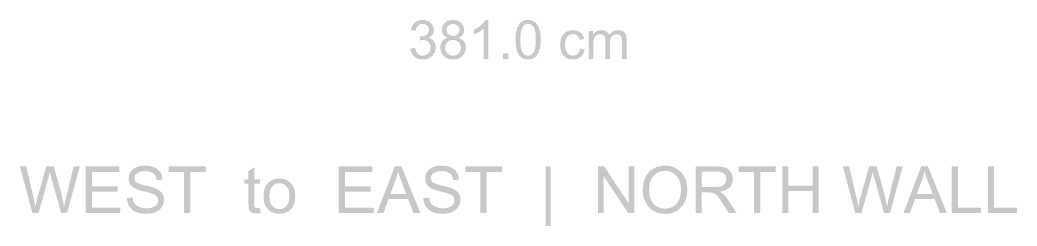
# Model space of a CAD drawing. Header units: inches. Extents: x 0 to 700, y 0 to 895.
# Drawn here: x 366.1 to 423.9, y 302.9 to 314.8 of the extents above; entities that cross this region are included whole.
import ezdxf

# ---------------------------------------------------------------- set-up
doc = ezdxf.new("R2010")
doc.units = ezdxf.units.IN
doc.header["$MEASUREMENT"] = 0
doc.layers.add('A-ANNO-TEXT', color=7, linetype='Continuous', lineweight=13)
doc.layers.add('A-DIMS-MET', color=7, linetype='Continuous', lineweight=13)

msp = doc.modelspace()

# ---------------------------------------------------------------- hatches: boundary and pattern name
at = {"layer": 'A-ANNO-TEXT'}
h = msp.add_hatch(color=7, dxfattribs=at)
h.paths.add_polyline_path([(369.566, 306.35), (368.822, 303.65), (368.48, 303.65), (367.89, 305.777), (367.869, 305.854), (367.853, 305.921), (367.84, 305.979), (367.831, 306.026), (367.824, 306.026), (367.749, 305.705), (367.174, 303.65), (366.813, 303.65), (366.093, 306.35), (366.458, 306.35), (366.874, 304.578), (366.894, 304.494), (366.911, 304.416), (366.927, 304.343), (366.941, 304.276), (366.954, 304.215), (366.964, 304.16), (366.972, 304.11), (366.979, 304.066), (366.98, 304.051), (366.982, 304.04), (366.982, 304.032), (366.982, 304.028), (366.99, 304.028), (367.008, 304.112), (367.025, 304.19), (367.041, 304.262), (367.056, 304.328), (367.07, 304.387), (367.083, 304.441), (367.095, 304.488), (367.106, 304.529), (367.62, 306.35), (368.054, 306.35), (368.437, 304.985), (368.504, 304.735), (368.561, 304.492), (368.608, 304.256), (368.646, 304.028), (368.653, 304.028), (368.663, 304.085), (368.675, 304.146), (368.689, 304.213), (368.704, 304.284), (368.721, 304.36), (368.74, 304.44), (368.76, 304.525), (368.782, 304.615), (369.207, 306.35), (369.566, 306.35)])
h.paths.add_polyline_path([(371.922, 303.65), (369.905, 303.65), (369.905, 306.35), (371.859, 306.35), (371.859, 306.03), (370.263, 306.03), (370.263, 305.204), (371.756, 305.204), (371.756, 304.884), (370.263, 304.884), (370.263, 303.97), (371.922, 303.97), (371.922, 303.65)])
h.paths.add_polyline_path([(374.016, 305.558), (374.008, 305.621), (373.996, 305.679), (373.98, 305.733), (373.959, 305.784), (373.933, 305.83), (373.903, 305.873), (373.869, 305.911), (373.83, 305.946), (373.787, 305.976), (373.739, 306.003), (373.687, 306.025), (373.631, 306.043), (373.57, 306.057), (373.504, 306.067), (373.435, 306.074), (373.36, 306.076), (373.293, 306.074), (373.229, 306.069), (373.168, 306.061), (373.11, 306.05), (373.055, 306.035), (373.004, 306.018), (372.956, 305.997), (372.911, 305.972), (372.87, 305.945), (372.835, 305.915), (372.806, 305.882), (372.781, 305.846), (372.762, 305.807), (372.749, 305.765), (372.741, 305.72), (372.738, 305.672), (372.74, 305.63), (372.746, 305.59), (372.757, 305.554), (372.771, 305.52), (372.79, 305.488), (372.813, 305.46), (372.84, 305.434), (372.871, 305.412), (372.909, 305.39), (372.953, 305.369), (373.006, 305.348), (373.066, 305.326), (373.134, 305.305), (373.209, 305.284), (373.292, 305.262), (373.383, 305.241), (373.542, 305.204), (373.687, 305.167), (373.816, 305.129), (373.93, 305.09), (374.032, 305.046), (374.126, 304.991), (374.213, 304.926), (374.292, 304.85), (374.328, 304.807), (374.358, 304.761), (374.384, 304.712), (374.406, 304.659), (374.422, 304.603), (374.434, 304.543), (374.441, 304.479), (374.443, 304.412), (374.439, 304.327), (374.426, 304.246), (374.404, 304.168), (374.374, 304.094), (374.335, 304.023), (374.287, 303.957), (374.231, 303.894), (374.166, 303.834), (374.094, 303.78), (374.017, 303.733), (373.935, 303.694), (373.847, 303.662), (373.754, 303.636), (373.656, 303.618), (373.552, 303.608), (373.443, 303.604), (373.305, 303.608), (373.177, 303.62), (373.057, 303.64), (372.946, 303.667), (372.844, 303.703), (372.751, 303.747), (372.667, 303.799), (372.591, 303.858), (372.525, 303.924), (372.467, 303.995), (372.417, 304.07), (372.375, 304.15), (372.342, 304.235), (372.317, 304.324), (372.3, 304.419), (372.292, 304.517), (372.631, 304.547), (372.64, 304.469), (372.656, 304.396), (372.678, 304.329), (372.706, 304.267), (372.74, 304.21), (372.781, 304.16), (372.828, 304.114), (372.882, 304.075), (372.94, 304.04), (373.001, 304.01), (373.065, 303.984), (373.132, 303.963), (373.201, 303.947), (373.274, 303.936), (373.35, 303.929), (373.429, 303.926), (373.502, 303.928), (373.571, 303.934), (373.638, 303.944), (373.7, 303.957), (373.759, 303.974), (373.814, 303.996), (373.866, 304.021), (373.914, 304.05), (373.957, 304.082), (373.995, 304.117), (374.027, 304.155), (374.053, 304.195), (374.073, 304.238), (374.087, 304.284), (374.096, 304.333), (374.099, 304.385), (374.096, 304.438), (374.087, 304.488), (374.072, 304.534), (374.051, 304.576), (374.023, 304.614), (373.99, 304.649), (373.951, 304.68), (373.906, 304.707), (373.853, 304.732), (373.792, 304.758), (373.724, 304.783), (373.647, 304.808), (373.561, 304.833), (373.468, 304.858), (373.366, 304.882), (373.256, 304.907), (373.146, 304.933), (373.044, 304.961), (372.95, 304.992), (372.864, 305.026), (372.786, 305.061), (372.716, 305.1), (372.654, 305.141), (372.6, 305.184), (372.553, 305.231), (372.512, 305.28), (372.477, 305.333), (372.449, 305.39), (372.427, 305.449), (372.412, 305.512), (372.402, 305.579), (372.399, 305.648), (372.403, 305.728), (372.415, 305.803), (372.435, 305.876), (372.463, 305.944), (372.498, 306.01), (372.542, 306.071), (372.594, 306.13), (372.653, 306.184), (372.72, 306.234), (372.792, 306.277), (372.87, 306.313), (372.953, 306.343), (373.043, 306.366), (373.138, 306.383), (373.239, 306.393), (373.346, 306.396), (373.455, 306.393), (373.559, 306.383), (373.658, 306.366), (373.751, 306.343), (373.839, 306.314), (373.921, 306.277), (373.997, 306.235), (374.069, 306.185), (374.133, 306.13), (374.189, 306.069), (374.238, 306.002), (374.278, 305.93), (374.31, 305.852), (374.334, 305.769), (374.35, 305.68), (374.359, 305.586), (374.016, 305.558)])
h.paths.add_polyline_path([(376.86, 306.03), (375.966, 306.03), (375.966, 303.65), (375.607, 303.65), (375.607, 306.03), (374.721, 306.03), (374.721, 306.35), (376.86, 306.35), (376.86, 306.03)])
h.paths.add_polyline_path([(380.053, 303.654), (379.983, 303.641), (379.917, 303.632), (379.858, 303.626), (379.805, 303.624), (379.752, 303.625), (379.703, 303.629), (379.658, 303.635), (379.617, 303.643), (379.579, 303.654), (379.545, 303.667), (379.515, 303.683), (379.488, 303.701), (379.443, 303.741), (379.408, 303.787), (379.382, 303.839), (379.366, 303.895), (379.357, 303.96), (379.35, 304.036), (379.346, 304.124), (379.344, 304.223), (379.344, 305.348), (379.103, 305.348), (379.103, 305.604), (379.344, 305.604), (379.344, 306.09), (379.676, 306.291), (379.676, 305.604), (380.007, 305.604), (380.007, 305.348), (379.676, 305.348), (379.676, 304.204), (379.678, 304.136), (379.683, 304.078), (379.693, 304.032), (379.706, 303.995), (379.727, 303.968), (379.76, 303.949), (379.804, 303.937), (379.86, 303.934), (379.896, 303.935), (379.933, 303.937), (379.97, 303.942), (380.007, 303.948), (380.053, 303.654)])
h.paths.add_polyline_path([(381.134, 305.648), (381.231, 305.644), (381.324, 305.632), (381.412, 305.612), (381.497, 305.584), (381.577, 305.548), (381.652, 305.503), (381.724, 305.451), (381.791, 305.39), (381.852, 305.323), (381.905, 305.248), (381.95, 305.167), (381.986, 305.078), (382.015, 304.983), (382.035, 304.881), (382.048, 304.773), (382.052, 304.657), (382.047, 304.519), (382.034, 304.39), (382.012, 304.273), (381.981, 304.165), (381.942, 304.069), (381.893, 303.983), (381.836, 303.907), (381.77, 303.842), (381.698, 303.787), (381.624, 303.738), (381.548, 303.697), (381.47, 303.664), (381.39, 303.637), (381.307, 303.619), (381.222, 303.608), (381.134, 303.604), (381.043, 303.608), (380.955, 303.619), (380.87, 303.638), (380.789, 303.665), (380.71, 303.7), (380.634, 303.742), (380.561, 303.791), (380.492, 303.849), (380.428, 303.915), (380.372, 303.989), (380.326, 304.073), (380.287, 304.166), (380.257, 304.267), (380.236, 304.378), (380.223, 304.498), (380.219, 304.626), (380.223, 304.751), (380.236, 304.868), (380.256, 304.976), (380.285, 305.076), (380.322, 305.168), (380.367, 305.252), (380.421, 305.328), (380.482, 305.395), (380.55, 305.454), (380.622, 305.506), (380.698, 305.549), (380.777, 305.585), (380.861, 305.613), (380.948, 305.632), (381.039, 305.644), (381.134, 305.648)])
h.paths.add_polyline_path([(381.134, 303.877), (381.203, 303.88), (381.268, 303.89), (381.328, 303.906), (381.384, 303.929), (381.436, 303.959), (381.483, 303.995), (381.526, 304.037), (381.565, 304.086), (381.6, 304.141), (381.63, 304.2), (381.655, 304.263), (381.676, 304.33), (381.692, 304.401), (381.704, 304.476), (381.71, 304.555), (381.713, 304.639), (381.71, 304.728), (381.702, 304.811), (381.689, 304.889), (381.671, 304.96), (381.648, 305.027), (381.619, 305.087), (381.585, 305.142), (381.546, 305.192), (381.503, 305.235), (381.458, 305.273), (381.41, 305.305), (381.36, 305.331), (381.307, 305.351), (381.252, 305.366), (381.194, 305.375), (381.134, 305.378), (381.073, 305.375), (381.014, 305.366), (380.958, 305.351), (380.905, 305.33), (380.854, 305.304), (380.807, 305.271), (380.762, 305.233), (380.72, 305.189), (380.682, 305.139), (380.649, 305.083), (380.621, 305.021), (380.598, 304.954), (380.581, 304.881), (380.568, 304.801), (380.56, 304.717), (380.558, 304.626), (380.561, 304.536), (380.568, 304.452), (380.581, 304.373), (380.599, 304.3), (380.622, 304.233), (380.651, 304.171), (380.684, 304.115), (380.723, 304.065), (380.765, 304.021), (380.81, 303.983), (380.858, 303.95), (380.908, 303.924), (380.961, 303.903), (381.016, 303.888), (381.074, 303.879), (381.134, 303.877)])
h.paths.add_polyline_path([(386.595, 303.65), (384.578, 303.65), (384.578, 306.35), (386.533, 306.35), (386.533, 306.03), (384.936, 306.03), (384.936, 305.204), (386.429, 305.204), (386.429, 304.884), (384.936, 304.884), (384.936, 303.97), (386.595, 303.97), (386.595, 303.65)])
h.paths.add_polyline_path([(389.315, 303.65), (388.912, 303.65), (388.595, 304.471), (387.468, 304.471), (387.17, 303.65), (386.792, 303.65), (387.829, 306.35), (388.214, 306.35), (389.315, 303.65)])
h.paths.add_polyline_path([(388.487, 304.755), (388.446, 304.862), (388.408, 304.962), (388.373, 305.057), (388.339, 305.146), (388.308, 305.229), (388.279, 305.306), (388.252, 305.377), (388.227, 305.442), (388.205, 305.502), (388.185, 305.555), (388.168, 305.602), (388.152, 305.644), (388.139, 305.679), (388.128, 305.709), (388.119, 305.733), (388.113, 305.751), (388.091, 305.815), (388.068, 305.889), (388.044, 305.974), (388.019, 306.068), (388.01, 306.068), (387.982, 305.934), (387.949, 305.806), (387.913, 305.682), (387.872, 305.564), (387.569, 304.755), (388.487, 304.755)])
h.paths.add_polyline_path([(391.205, 305.558), (391.197, 305.621), (391.185, 305.679), (391.169, 305.733), (391.148, 305.784), (391.122, 305.83), (391.092, 305.873), (391.058, 305.911), (391.019, 305.946), (390.976, 305.976), (390.928, 306.003), (390.876, 306.025), (390.82, 306.043), (390.759, 306.057), (390.693, 306.067), (390.624, 306.074), (390.549, 306.076), (390.482, 306.074), (390.418, 306.069), (390.357, 306.061), (390.299, 306.05), (390.244, 306.035), (390.193, 306.018), (390.145, 305.997), (390.1, 305.972), (390.059, 305.945), (390.024, 305.915), (389.995, 305.882), (389.97, 305.846), (389.951, 305.807), (389.938, 305.765), (389.93, 305.72), (389.927, 305.672), (389.929, 305.63), (389.935, 305.59), (389.946, 305.554), (389.96, 305.52), (389.979, 305.488), (390.002, 305.46), (390.029, 305.434), (390.06, 305.412), (390.098, 305.39), (390.142, 305.369), (390.195, 305.348), (390.255, 305.326), (390.323, 305.305), (390.398, 305.284), (390.481, 305.262), (390.572, 305.241), (390.731, 305.204), (390.876, 305.167), (391.005, 305.129), (391.119, 305.09), (391.221, 305.046), (391.315, 304.991), (391.402, 304.926), (391.481, 304.85), (391.517, 304.807), (391.547, 304.761), (391.573, 304.712), (391.595, 304.659), (391.611, 304.603), (391.623, 304.543), (391.63, 304.479), (391.632, 304.412), (391.628, 304.327), (391.615, 304.246), (391.593, 304.168), (391.563, 304.094), (391.524, 304.023), (391.476, 303.957), (391.42, 303.894), (391.355, 303.834), (391.283, 303.78), (391.206, 303.733), (391.124, 303.694), (391.036, 303.662), (390.943, 303.636), (390.845, 303.618), (390.741, 303.608), (390.632, 303.604), (390.494, 303.608), (390.366, 303.62), (390.246, 303.64), (390.135, 303.667), (390.033, 303.703), (389.94, 303.747), (389.856, 303.799), (389.78, 303.858), (389.714, 303.924), (389.656, 303.995), (389.606, 304.07), (389.564, 304.15), (389.531, 304.235), (389.506, 304.324), (389.49, 304.419), (389.481, 304.517), (389.82, 304.547), (389.829, 304.469), (389.845, 304.396), (389.867, 304.329), (389.895, 304.267), (389.929, 304.21), (389.97, 304.16), (390.017, 304.114), (390.071, 304.075), (390.129, 304.04), (390.19, 304.01), (390.254, 303.984), (390.321, 303.963), (390.39, 303.947), (390.463, 303.936), (390.539, 303.929), (390.618, 303.926), (390.691, 303.928), (390.76, 303.934), (390.827, 303.944), (390.889, 303.957), (390.948, 303.974), (391.003, 303.996), (391.055, 304.021), (391.103, 304.05), (391.146, 304.082), (391.184, 304.117), (391.216, 304.155), (391.242, 304.195), (391.262, 304.238), (391.276, 304.284), (391.285, 304.333), (391.288, 304.385), (391.285, 304.438), (391.276, 304.488), (391.261, 304.534), (391.24, 304.576), (391.212, 304.614), (391.179, 304.649), (391.14, 304.68), (391.095, 304.707), (391.042, 304.732), (390.981, 304.758), (390.913, 304.783), (390.836, 304.808), (390.75, 304.833), (390.657, 304.858), (390.555, 304.882), (390.445, 304.907), (390.335, 304.933), (390.233, 304.961), (390.139, 304.992), (390.053, 305.026), (389.975, 305.061), (389.905, 305.1), (389.843, 305.141), (389.789, 305.184), (389.742, 305.231), (389.701, 305.28), (389.666, 305.333), (389.638, 305.39), (389.616, 305.449), (389.601, 305.512), (389.591, 305.579), (389.588, 305.648), (389.592, 305.728), (389.604, 305.803), (389.624, 305.876), (389.652, 305.944), (389.687, 306.01), (389.731, 306.071), (389.783, 306.13), (389.842, 306.184), (389.909, 306.234), (389.981, 306.277), (390.059, 306.313), (390.142, 306.343), (390.232, 306.366), (390.327, 306.383), (390.428, 306.393), (390.535, 306.396), (390.644, 306.393), (390.748, 306.383), (390.847, 306.366), (390.94, 306.343), (391.028, 306.314), (391.11, 306.277), (391.186, 306.235), (391.258, 306.185), (391.322, 306.13), (391.378, 306.069), (391.427, 306.002), (391.467, 305.93), (391.499, 305.852), (391.523, 305.769), (391.539, 305.68), (391.548, 305.586), (391.205, 305.558)])
h.paths.add_polyline_path([(394.049, 306.03), (393.155, 306.03), (393.155, 303.65), (392.796, 303.65), (392.796, 306.03), (391.91, 306.03), (391.91, 306.35), (394.049, 306.35), (394.049, 306.03)])
h.paths.add_polyline_path([(396.861, 302.899), (396.574, 302.899), (396.574, 306.35), (396.861, 306.35), (396.861, 302.899)])
h.paths.add_polyline_path([(401.725, 303.65), (401.359, 303.65), (399.948, 305.77), (399.94, 305.77), (399.94, 303.65), (399.602, 303.65), (399.602, 306.35), (399.966, 306.35), (401.377, 304.23), (401.384, 304.23), (401.384, 306.35), (401.725, 306.35), (401.725, 303.65)])
h.paths.add_polyline_path([(403.499, 306.396), (403.637, 306.39), (403.769, 306.372), (403.895, 306.342), (404.014, 306.3), (404.127, 306.246), (404.234, 306.18), (404.334, 306.101), (404.427, 306.011), (404.512, 305.911), (404.585, 305.803), (404.647, 305.688), (404.698, 305.565), (404.737, 305.434), (404.765, 305.296), (404.782, 305.15), (404.788, 304.996), (404.782, 304.843), (404.765, 304.698), (404.737, 304.56), (404.697, 304.43), (404.646, 304.307), (404.584, 304.193), (404.51, 304.086), (404.425, 303.986), (404.331, 303.897), (404.231, 303.819), (404.125, 303.753), (404.012, 303.699), (403.893, 303.658), (403.768, 303.628), (403.636, 303.61), (403.499, 303.604), (403.356, 303.61), (403.221, 303.629), (403.093, 303.66), (402.972, 303.703), (402.858, 303.759), (402.751, 303.827), (402.652, 303.907), (402.559, 304), (402.476, 304.102), (402.404, 304.209), (402.343, 304.322), (402.293, 304.44), (402.254, 304.563), (402.226, 304.692), (402.21, 304.827), (402.204, 304.967), (402.21, 305.129), (402.226, 305.282), (402.255, 305.426), (402.294, 305.561), (402.345, 305.688), (402.407, 305.805), (402.48, 305.914), (402.564, 306.014), (402.657, 306.103), (402.757, 306.181), (402.864, 306.247), (402.978, 306.301), (403.098, 306.342), (403.225, 306.372), (403.358, 306.39), (403.499, 306.396)])
h.paths.add_polyline_path([(403.495, 303.91), (403.595, 303.914), (403.691, 303.928), (403.781, 303.95), (403.867, 303.982), (403.948, 304.022), (404.024, 304.071), (404.095, 304.13), (404.161, 304.197), (404.221, 304.272), (404.273, 304.355), (404.317, 304.444), (404.353, 304.54), (404.381, 304.644), (404.401, 304.754), (404.413, 304.872), (404.418, 304.996), (404.414, 305.124), (404.401, 305.244), (404.381, 305.357), (404.353, 305.462), (404.316, 305.56), (404.271, 305.65), (404.218, 305.732), (404.157, 305.807), (404.09, 305.873), (404.019, 305.931), (403.943, 305.98), (403.863, 306.019), (403.779, 306.05), (403.691, 306.073), (403.599, 306.086), (403.502, 306.09), (403.403, 306.086), (403.309, 306.073), (403.219, 306.051), (403.133, 306.021), (403.052, 305.982), (402.975, 305.934), (402.903, 305.877), (402.836, 305.812), (402.774, 305.738), (402.721, 305.655), (402.676, 305.562), (402.64, 305.46), (402.611, 305.349), (402.591, 305.228), (402.578, 305.099), (402.574, 304.959), (402.578, 304.845), (402.59, 304.736), (402.61, 304.632), (402.638, 304.535), (402.674, 304.443), (402.718, 304.356), (402.77, 304.275), (402.83, 304.2), (402.897, 304.132), (402.968, 304.073), (403.044, 304.023), (403.124, 303.982), (403.21, 303.95), (403.3, 303.928), (403.395, 303.914), (403.495, 303.91)])
h.paths.add_polyline_path([(407.643, 303.65), (407.193, 303.65), (407.144, 303.728), (407.097, 303.802), (407.053, 303.872), (407.011, 303.938), (406.971, 304), (406.934, 304.059), (406.899, 304.113), (406.866, 304.164), (406.836, 304.211), (406.809, 304.254), (406.783, 304.294), (406.76, 304.329), (406.74, 304.361), (406.722, 304.389), (406.706, 304.413), (406.692, 304.433), (406.643, 304.503), (406.592, 304.568), (406.54, 304.628), (406.487, 304.682), (406.434, 304.73), (406.382, 304.767), (406.333, 304.795), (406.284, 304.814), (406.233, 304.826), (406.174, 304.835), (406.107, 304.84), (406.033, 304.842), (405.62, 304.842), (405.62, 303.65), (405.263, 303.65), (405.263, 306.35), (406.458, 306.35), (406.576, 306.348), (406.684, 306.342), (406.781, 306.332), (406.869, 306.319), (406.949, 306.299), (407.025, 306.27), (407.095, 306.233), (407.16, 306.187), (407.219, 306.134), (407.271, 306.074), (407.315, 306.007), (407.353, 305.934), (407.382, 305.856), (407.403, 305.777), (407.416, 305.695), (407.42, 305.611), (407.417, 305.537), (407.408, 305.466), (407.393, 305.399), (407.371, 305.336), (407.344, 305.276), (407.311, 305.22), (407.272, 305.168), (407.226, 305.12), (407.175, 305.075), (407.119, 305.035), (407.057, 304.999), (406.989, 304.968), (406.916, 304.94), (406.837, 304.917), (406.753, 304.899), (406.663, 304.884), (406.663, 304.877), (406.73, 304.843), (406.796, 304.801), (406.861, 304.751), (406.925, 304.694), (406.988, 304.628), (407.05, 304.555), (407.111, 304.474), (407.171, 304.385), (407.643, 303.65)])
h.paths.add_polyline_path([(405.62, 305.162), (406.387, 305.162), (406.497, 305.165), (406.594, 305.172), (406.68, 305.184), (406.754, 305.202), (406.818, 305.226), (406.876, 305.26), (406.927, 305.303), (406.97, 305.355), (407.006, 305.414), (407.031, 305.477), (407.046, 305.542), (407.051, 305.611), (407.049, 305.657), (407.043, 305.7), (407.033, 305.742), (407.018, 305.782), (406.999, 305.82), (406.976, 305.857), (406.949, 305.891), (406.917, 305.925), (406.881, 305.955), (406.839, 305.981), (406.792, 306.003), (406.739, 306.021), (406.681, 306.035), (406.617, 306.045), (406.548, 306.051), (406.473, 306.053), (405.62, 306.053), (405.62, 305.162)])
h.paths.add_polyline_path([(409.906, 306.03), (409.013, 306.03), (409.013, 303.65), (408.654, 303.65), (408.654, 306.03), (407.768, 306.03), (407.768, 306.35), (409.906, 306.35), (409.906, 306.03)])
h.paths.add_polyline_path([(412.411, 303.65), (412.052, 303.65), (412.052, 304.921), (410.648, 304.921), (410.648, 303.65), (410.291, 303.65), (410.291, 306.35), (410.648, 306.35), (410.648, 305.241), (412.052, 305.241), (412.052, 306.35), (412.411, 306.35), (412.411, 303.65)])
h.paths.add_polyline_path([(417.281, 306.35), (416.536, 303.65), (416.194, 303.65), (415.605, 305.777), (415.584, 305.854), (415.567, 305.921), (415.554, 305.979), (415.546, 306.026), (415.538, 306.026), (415.463, 305.705), (414.888, 303.65), (414.527, 303.65), (413.807, 306.35), (414.172, 306.35), (414.588, 304.578), (414.608, 304.494), (414.626, 304.416), (414.642, 304.343), (414.656, 304.276), (414.668, 304.215), (414.678, 304.16), (414.686, 304.11), (414.693, 304.066), (414.694, 304.051), (414.696, 304.04), (414.696, 304.032), (414.697, 304.028), (414.704, 304.028), (414.722, 304.112), (414.739, 304.19), (414.755, 304.262), (414.77, 304.328), (414.784, 304.387), (414.797, 304.441), (414.809, 304.488), (414.82, 304.529), (415.334, 306.35), (415.768, 306.35), (416.152, 304.985), (416.218, 304.735), (416.275, 304.492), (416.322, 304.256), (416.36, 304.028), (416.367, 304.028), (416.377, 304.085), (416.39, 304.146), (416.403, 304.213), (416.419, 304.284), (416.436, 304.36), (416.454, 304.44), (416.474, 304.525), (416.496, 304.615), (416.921, 306.35), (417.281, 306.35)])
h.paths.add_polyline_path([(419.841, 303.65), (419.437, 303.65), (419.12, 304.471), (417.993, 304.471), (417.695, 303.65), (417.317, 303.65), (418.354, 306.35), (418.739, 306.35), (419.841, 303.65)])
h.paths.add_polyline_path([(419.012, 304.755), (418.971, 304.862), (418.933, 304.962), (418.898, 305.057), (418.864, 305.146), (418.833, 305.229), (418.804, 305.306), (418.777, 305.377), (418.753, 305.442), (418.73, 305.502), (418.71, 305.555), (418.693, 305.602), (418.677, 305.644), (418.664, 305.679), (418.653, 305.709), (418.644, 305.733), (418.638, 305.751), (418.616, 305.815), (418.593, 305.889), (418.569, 305.974), (418.544, 306.068), (418.535, 306.068), (418.507, 305.934), (418.474, 305.806), (418.438, 305.682), (418.397, 305.564), (418.095, 304.755), (419.012, 304.755)])
h.paths.add_polyline_path([(421.809, 303.65), (420.12, 303.65), (420.12, 306.35), (420.478, 306.35), (420.478, 303.97), (421.809, 303.97), (421.809, 303.65)])
h.paths.add_polyline_path([(423.907, 303.65), (422.218, 303.65), (422.218, 306.35), (422.576, 306.35), (422.576, 303.97), (423.907, 303.97), (423.907, 303.65)])
at = {"layer": 'A-DIMS-MET'}
h = msp.add_hatch(color=7, dxfattribs=at)
h.paths.add_polyline_path([(389.781, 313.792), (389.832, 313.78), (389.879, 313.764), (389.923, 313.745), (389.964, 313.722), (390.001, 313.695), (390.036, 313.664), (390.067, 313.629), (390.095, 313.591), (390.142, 313.508), (390.175, 313.422), (390.195, 313.333), (390.201, 313.24), (390.198, 313.165), (390.188, 313.094), (390.17, 313.026), (390.146, 312.962), (390.115, 312.901), (390.076, 312.843), (390.031, 312.789), (389.979, 312.738), (389.922, 312.692), (389.862, 312.652), (389.8, 312.618), (389.735, 312.591), (389.667, 312.569), (389.596, 312.554), (389.523, 312.545), (389.447, 312.542), (389.374, 312.544), (389.305, 312.553), (389.239, 312.566), (389.176, 312.585), (389.117, 312.609), (389.06, 312.639), (389.007, 312.674), (388.958, 312.714), (388.912, 312.759), (388.871, 312.808), (388.836, 312.86), (388.805, 312.915), (388.78, 312.974), (388.759, 313.036), (388.744, 313.102), (388.733, 313.171), (389.008, 313.21), (389.019, 313.156), (389.033, 313.106), (389.049, 313.059), (389.066, 313.016), (389.086, 312.976), (389.108, 312.94), (389.132, 312.907), (389.159, 312.878), (389.187, 312.852), (389.218, 312.83), (389.25, 312.811), (389.285, 312.795), (389.322, 312.783), (389.362, 312.775), (389.403, 312.77), (389.447, 312.768), (389.494, 312.77), (389.539, 312.776), (389.583, 312.787), (389.624, 312.802), (389.664, 312.821), (389.702, 312.844), (389.738, 312.871), (389.773, 312.903), (389.804, 312.938), (389.831, 312.975), (389.854, 313.013), (389.873, 313.053), (389.888, 313.096), (389.898, 313.14), (389.904, 313.186), (389.907, 313.234), (389.905, 313.28), (389.899, 313.324), (389.889, 313.366), (389.876, 313.406), (389.859, 313.444), (389.838, 313.48), (389.814, 313.514), (389.785, 313.546), (389.754, 313.575), (389.72, 313.6), (389.684, 313.621), (389.645, 313.638), (389.604, 313.652), (389.561, 313.662), (389.516, 313.668), (389.468, 313.669), (389.426, 313.668), (389.38, 313.662), (389.329, 313.653), (389.274, 313.64), (389.306, 313.882), (389.358, 313.882), (389.405, 313.885), (389.445, 313.888), (389.48, 313.893), (389.513, 313.9), (389.548, 313.911), (389.585, 313.926), (389.624, 313.944), (389.662, 313.967), (389.696, 313.995), (389.728, 314.027), (389.755, 314.063), (389.778, 314.104), (389.794, 314.149), (389.804, 314.2), (389.807, 314.255), (389.805, 314.295), (389.8, 314.333), (389.792, 314.369), (389.78, 314.402), (389.764, 314.434), (389.745, 314.462), (389.722, 314.489), (389.696, 314.513), (389.639, 314.553), (389.577, 314.582), (389.511, 314.599), (389.44, 314.605), (389.361, 314.598), (389.289, 314.578), (389.225, 314.545), (389.169, 314.499), (389.122, 314.441), (389.084, 314.371), (389.056, 314.29), (389.037, 314.198), (388.762, 314.249), (388.777, 314.319), (388.797, 314.385), (388.82, 314.447), (388.848, 314.504), (388.879, 314.556), (388.915, 314.604), (388.955, 314.647), (388.998, 314.686), (389.045, 314.72), (389.094, 314.749), (389.145, 314.774), (389.198, 314.794), (389.254, 314.81), (389.312, 314.822), (389.372, 314.828), (389.434, 314.831), (389.503, 314.828), (389.568, 314.82), (389.631, 314.807), (389.691, 314.788), (389.748, 314.765), (389.802, 314.736), (389.853, 314.701), (389.901, 314.662), (389.945, 314.618), (389.983, 314.573), (390.015, 314.525), (390.042, 314.474), (390.062, 314.421), (390.077, 314.366), (390.085, 314.308), (390.088, 314.249), (390.084, 314.173), (390.069, 314.103), (390.045, 314.038), (390.012, 313.979), (389.968, 313.926), (389.916, 313.878), (389.853, 313.835), (389.781, 313.798), (389.781, 313.792)])
h.paths.add_polyline_path([(391.522, 313.792), (391.572, 313.774), (391.62, 313.753), (391.664, 313.731), (391.705, 313.705), (391.743, 313.678), (391.778, 313.648), (391.809, 313.616), (391.837, 313.581), (391.861, 313.544), (391.883, 313.505), (391.901, 313.463), (391.916, 313.419), (391.927, 313.372), (391.935, 313.324), (391.94, 313.272), (391.942, 313.219), (391.939, 313.148), (391.929, 313.08), (391.913, 313.015), (391.89, 312.954), (391.861, 312.895), (391.826, 312.839), (391.784, 312.786), (391.735, 312.736), (391.682, 312.69), (391.625, 312.651), (391.564, 312.618), (391.5, 312.59), (391.432, 312.569), (391.36, 312.554), (391.284, 312.545), (391.205, 312.542), (391.125, 312.545), (391.049, 312.554), (390.977, 312.569), (390.909, 312.591), (390.844, 312.618), (390.783, 312.652), (390.726, 312.692), (390.673, 312.737), (390.625, 312.788), (390.583, 312.841), (390.548, 312.898), (390.519, 312.958), (390.496, 313.021), (390.48, 313.087), (390.47, 313.156), (390.467, 313.228), (390.474, 313.331), (390.496, 313.427), (390.532, 313.516), (390.583, 313.599), (390.613, 313.637), (390.645, 313.671), (390.68, 313.701), (390.718, 313.727), (390.758, 313.749), (390.801, 313.767), (390.846, 313.781), (390.894, 313.792), (390.894, 313.798), (390.815, 313.828), (390.747, 313.865), (390.689, 313.91), (390.641, 313.963), (390.605, 314.024), (390.578, 314.092), (390.563, 314.168), (390.557, 314.252), (390.56, 314.312), (390.569, 314.37), (390.582, 314.426), (390.602, 314.479), (390.627, 314.529), (390.657, 314.577), (390.693, 314.622), (390.735, 314.665), (390.781, 314.704), (390.83, 314.737), (390.883, 314.766), (390.939, 314.789), (390.999, 314.807), (391.062, 314.82), (391.129, 314.828), (391.199, 314.831), (391.27, 314.828), (391.338, 314.82), (391.402, 314.807), (391.463, 314.788), (391.52, 314.764), (391.574, 314.734), (391.624, 314.7), (391.671, 314.66), (391.713, 314.616), (391.749, 314.57), (391.78, 314.521), (391.805, 314.47), (391.825, 314.418), (391.839, 314.362), (391.847, 314.305), (391.85, 314.245), (391.845, 314.166), (391.83, 314.094), (391.804, 314.028), (391.768, 313.969), (391.722, 313.916), (391.665, 313.87), (391.599, 313.831), (391.522, 313.798), (391.522, 313.792)])
h.paths.add_polyline_path([(391.205, 313.9), (391.279, 313.906), (391.347, 313.925), (391.409, 313.956), (391.464, 313.999), (391.51, 314.051), (391.543, 314.11), (391.562, 314.174), (391.569, 314.245), (391.562, 314.318), (391.542, 314.385), (391.509, 314.446), (391.463, 314.501), (391.407, 314.546), (391.345, 314.579), (391.276, 314.598), (391.202, 314.605), (391.127, 314.598), (391.059, 314.579), (390.997, 314.547), (390.942, 314.502), (390.898, 314.449), (390.866, 314.391), (390.847, 314.328), (390.84, 314.261), (390.847, 314.182), (390.866, 314.112), (390.899, 314.05), (390.946, 313.997), (391.001, 313.955), (391.063, 313.924), (391.131, 313.906), (391.205, 313.9)])
h.paths.add_polyline_path([(391.205, 312.768), (391.253, 312.77), (391.298, 312.776), (391.342, 312.786), (391.383, 312.799), (391.423, 312.817), (391.46, 312.838), (391.496, 312.864), (391.529, 312.893), (391.56, 312.926), (391.586, 312.961), (391.608, 312.998), (391.627, 313.037), (391.641, 313.079), (391.651, 313.123), (391.657, 313.17), (391.659, 313.219), (391.657, 313.268), (391.651, 313.314), (391.64, 313.359), (391.626, 313.401), (391.607, 313.441), (391.584, 313.479), (391.557, 313.514), (391.525, 313.547), (391.491, 313.577), (391.455, 313.603), (391.417, 313.625), (391.377, 313.643), (391.335, 313.658), (391.292, 313.668), (391.246, 313.674), (391.199, 313.676), (391.15, 313.673), (391.104, 313.667), (391.06, 313.657), (391.018, 313.643), (390.978, 313.624), (390.941, 313.601), (390.906, 313.574), (390.874, 313.543), (390.844, 313.509), (390.819, 313.474), (390.797, 313.437), (390.78, 313.398), (390.766, 313.357), (390.756, 313.315), (390.75, 313.271), (390.748, 313.225), (390.75, 313.177), (390.757, 313.132), (390.767, 313.088), (390.781, 313.046), (390.799, 313.007), (390.821, 312.969), (390.847, 312.933), (390.878, 312.899), (390.911, 312.869), (390.946, 312.842), (390.984, 312.819), (391.024, 312.801), (391.066, 312.786), (391.11, 312.776), (391.157, 312.77), (391.205, 312.768)])
h.paths.add_polyline_path([(393.25, 312.58), (392.975, 312.58), (392.975, 314.333), (392.921, 314.285), (392.863, 314.239), (392.8, 314.194), (392.734, 314.152), (392.663, 314.111), (392.587, 314.073), (392.507, 314.036), (392.423, 314.001), (392.423, 314.267), (392.537, 314.325), (392.642, 314.387), (392.737, 314.453), (392.823, 314.522), (392.899, 314.594), (392.966, 314.669), (393.023, 314.748), (393.071, 314.831), (393.25, 314.831), (393.25, 312.58)])
h.paths.add_polyline_path([(394.408, 312.58), (394.095, 312.58), (394.095, 312.893), (394.408, 312.893), (394.408, 312.58)])
h.paths.add_polyline_path([(395.555, 314.831), (395.644, 314.826), (395.727, 314.813), (395.804, 314.79), (395.875, 314.759), (395.941, 314.719), (396, 314.67), (396.055, 314.611), (396.103, 314.544), (396.146, 314.468), (396.183, 314.383), (396.214, 314.289), (396.24, 314.186), (396.26, 314.074), (396.274, 313.953), (396.283, 313.823), (396.286, 313.685), (396.283, 313.545), (396.274, 313.414), (396.259, 313.292), (396.239, 313.18), (396.212, 313.077), (396.18, 312.983), (396.141, 312.899), (396.097, 312.824), (396.047, 312.758), (395.992, 312.7), (395.932, 312.652), (395.867, 312.612), (395.797, 312.581), (395.722, 312.559), (395.641, 312.546), (395.555, 312.542), (395.467, 312.546), (395.385, 312.56), (395.308, 312.582), (395.237, 312.613), (395.171, 312.653), (395.111, 312.703), (395.057, 312.761), (395.009, 312.828), (394.966, 312.903), (394.929, 312.988), (394.898, 313.082), (394.872, 313.185), (394.852, 313.296), (394.838, 313.417), (394.829, 313.546), (394.827, 313.685), (394.83, 313.825), (394.838, 313.956), (394.853, 314.077), (394.874, 314.19), (394.9, 314.293), (394.933, 314.387), (394.971, 314.472), (395.015, 314.547), (395.065, 314.614), (395.12, 314.671), (395.18, 314.72), (395.245, 314.76), (395.315, 314.791), (395.39, 314.813), (395.47, 314.826), (395.555, 314.831)])
h.paths.add_polyline_path([(395.555, 312.768), (395.609, 312.771), (395.659, 312.781), (395.706, 312.798), (395.75, 312.822), (395.79, 312.852), (395.827, 312.889), (395.86, 312.932), (395.89, 312.983), (395.917, 313.041), (395.94, 313.107), (395.959, 313.182), (395.975, 313.265), (395.987, 313.358), (395.996, 313.458), (396.001, 313.567), (396.003, 313.685), (396.002, 313.767), (396, 313.845), (395.996, 313.919), (395.991, 313.988), (395.984, 314.052), (395.975, 314.112), (395.965, 314.168), (395.953, 314.219), (395.925, 314.31), (395.891, 314.389), (395.851, 314.455), (395.804, 314.509), (395.75, 314.551), (395.691, 314.581), (395.625, 314.599), (395.552, 314.605), (395.499, 314.601), (395.448, 314.591), (395.402, 314.574), (395.358, 314.55), (395.318, 314.519), (395.282, 314.482), (395.249, 314.437), (395.219, 314.386), (395.193, 314.327), (395.17, 314.26), (395.151, 314.185), (395.136, 314.101), (395.123, 314.01), (395.115, 313.91), (395.109, 313.801), (395.108, 313.685), (395.109, 313.603), (395.111, 313.526), (395.115, 313.453), (395.12, 313.385), (395.127, 313.321), (395.136, 313.261), (395.146, 313.206), (395.158, 313.155), (395.186, 313.063), (395.221, 312.984), (395.261, 312.917), (395.308, 312.863), (395.361, 312.822), (395.419, 312.792), (395.484, 312.774), (395.555, 312.768)])
h.paths.add_polyline_path([(398.833, 313.141), (398.817, 313.066), (398.798, 312.996), (398.773, 312.931), (398.745, 312.872), (398.712, 312.818), (398.675, 312.769), (398.634, 312.725), (398.588, 312.686), (398.54, 312.652), (398.49, 312.623), (398.438, 312.598), (398.385, 312.578), (398.33, 312.562), (398.274, 312.551), (398.216, 312.544), (398.156, 312.542), (398.07, 312.545), (397.99, 312.556), (397.914, 312.574), (397.843, 312.6), (397.777, 312.632), (397.717, 312.672), (397.661, 312.719), (397.611, 312.773), (397.565, 312.834), (397.526, 312.898), (397.493, 312.968), (397.466, 313.042), (397.445, 313.121), (397.43, 313.205), (397.421, 313.294), (397.418, 313.387), (397.42, 313.464), (397.425, 313.537), (397.434, 313.606), (397.446, 313.672), (397.461, 313.733), (397.48, 313.79), (397.503, 313.844), (397.529, 313.893), (397.588, 313.981), (397.654, 314.055), (397.726, 314.115), (397.806, 314.161), (397.89, 314.194), (397.977, 314.219), (398.065, 314.233), (398.156, 314.238), (398.218, 314.236), (398.277, 314.23), (398.334, 314.22), (398.388, 314.205), (398.441, 314.187), (398.491, 314.165), (398.539, 314.138), (398.585, 314.108), (398.627, 314.074), (398.665, 314.035), (398.699, 313.993), (398.728, 313.948), (398.754, 313.898), (398.775, 313.844), (398.791, 313.787), (398.804, 313.726), (398.538, 313.685), (398.514, 313.761), (398.484, 313.828), (398.447, 313.884), (398.404, 313.931), (398.355, 313.967), (398.299, 313.993), (398.237, 314.008), (398.168, 314.013), (398.112, 314.011), (398.06, 314.003), (398.011, 313.99), (397.965, 313.972), (397.923, 313.949), (397.885, 313.921), (397.85, 313.888), (397.818, 313.85), (397.79, 313.807), (397.766, 313.76), (397.746, 313.709), (397.729, 313.654), (397.716, 313.595), (397.707, 313.531), (397.701, 313.464), (397.699, 313.393), (397.701, 313.32), (397.706, 313.252), (397.716, 313.187), (397.728, 313.128), (397.745, 313.072), (397.765, 313.021), (397.789, 312.973), (397.816, 312.931), (397.847, 312.893), (397.881, 312.859), (397.918, 312.832), (397.959, 312.809), (398.002, 312.791), (398.049, 312.778), (398.1, 312.77), (398.153, 312.768), (398.237, 312.774), (398.311, 312.793), (398.376, 312.825), (398.432, 312.87), (398.478, 312.927), (398.515, 312.997), (398.542, 313.079), (398.559, 313.174), (398.833, 313.141)])
h.paths.add_polyline_path([(401.267, 312.58), (400.992, 312.58), (400.992, 313.604), (400.991, 313.658), (400.988, 313.709), (400.983, 313.755), (400.977, 313.797), (400.966, 313.836), (400.949, 313.873), (400.927, 313.907), (400.898, 313.939), (400.862, 313.966), (400.817, 313.986), (400.763, 313.997), (400.7, 314.001), (400.622, 313.994), (400.549, 313.973), (400.482, 313.937), (400.42, 313.888), (400.393, 313.857), (400.369, 313.823), (400.349, 313.783), (400.332, 313.74), (400.319, 313.692), (400.31, 313.639), (400.305, 313.582), (400.303, 313.521), (400.303, 312.58), (400.028, 312.58), (400.028, 313.634), (400.027, 313.685), (400.023, 313.731), (400.017, 313.774), (400.009, 313.812), (399.999, 313.846), (399.986, 313.876), (399.971, 313.902), (399.954, 313.923), (399.913, 313.957), (399.864, 313.982), (399.808, 313.996), (399.744, 314.001), (399.7, 313.999), (399.659, 313.993), (399.62, 313.984), (399.582, 313.97), (399.547, 313.953), (399.513, 313.932), (399.482, 313.907), (399.452, 313.879), (399.426, 313.845), (399.403, 313.804), (399.383, 313.757), (399.367, 313.703), (399.355, 313.643), (399.346, 313.576), (399.34, 313.502), (399.339, 313.422), (399.339, 312.58), (399.064, 312.58), (399.064, 314.201), (399.311, 314.201), (399.311, 313.975), (399.317, 313.975), (399.361, 314.037), (399.409, 314.09), (399.463, 314.135), (399.521, 314.172), (399.584, 314.201), (399.652, 314.221), (399.724, 314.234), (399.802, 314.238), (399.887, 314.233), (399.965, 314.22), (400.034, 314.198), (400.096, 314.167), (400.149, 314.127), (400.195, 314.078), (400.233, 314.02), (400.263, 313.954), (400.31, 314.02), (400.362, 314.078), (400.418, 314.127), (400.478, 314.167), (400.543, 314.198), (400.612, 314.22), (400.685, 314.233), (400.763, 314.238), (400.824, 314.236), (400.881, 314.229), (400.934, 314.219), (400.983, 314.204), (401.029, 314.185), (401.07, 314.161), (401.107, 314.134), (401.141, 314.102), (401.17, 314.066), (401.196, 314.025), (401.218, 313.981), (401.235, 313.932), (401.249, 313.879), (401.259, 313.821), (401.265, 313.76), (401.267, 313.694), (401.267, 312.58)])

doc.saveas('drawing.dxf')
